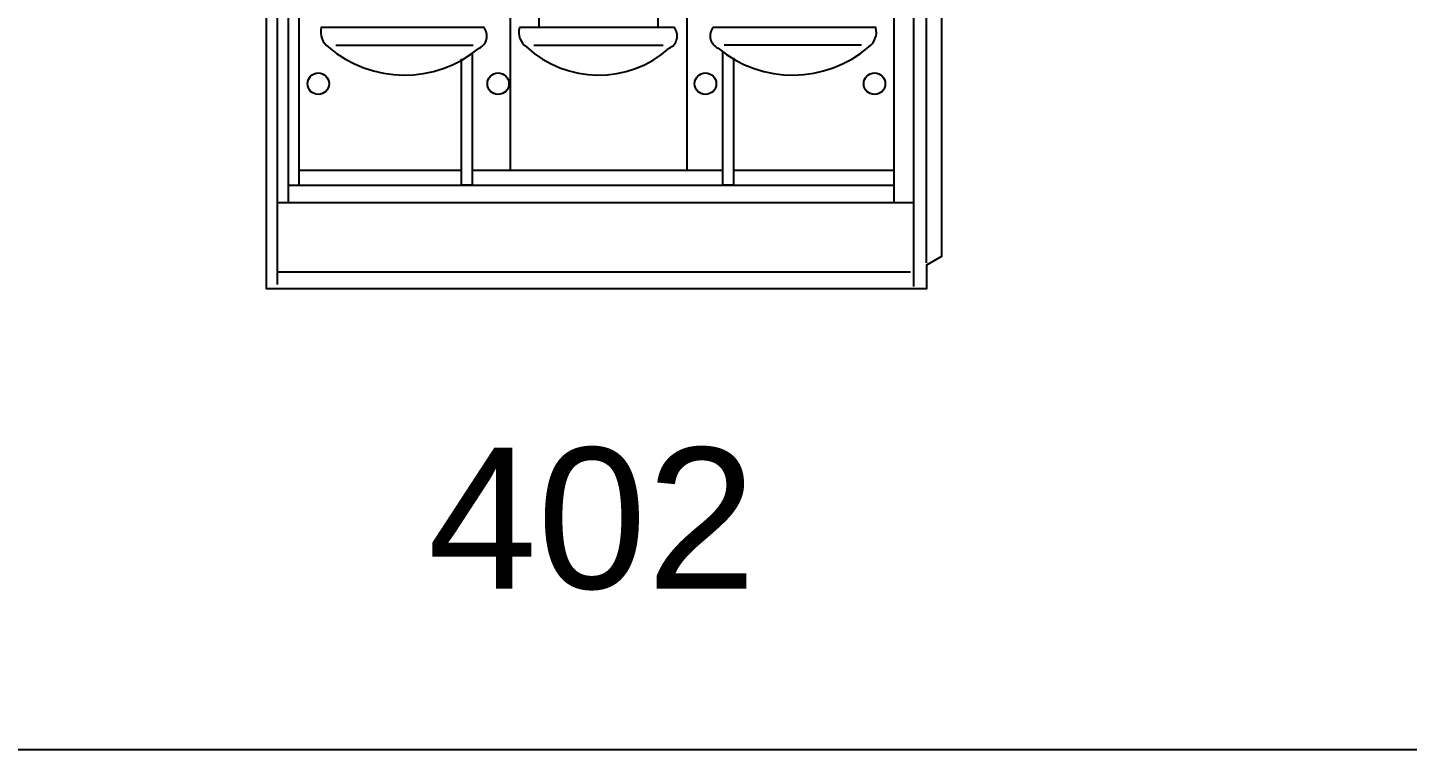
# Model space of a CAD drawing. Header units: inches. Extents: x 242965 to 445791, y 236206 to 423703.
# Drawn here: x 318298 to 321163, y 244990 to 246488 of the extents above; entities that cross this region are included whole.
import ezdxf

# ---------------------------------------------------------------- set-up
doc = ezdxf.new("R2010")
doc.units = ezdxf.units.IN
doc.header["$MEASUREMENT"] = 0
doc.layers.add('2', color=181, linetype='Continuous', lineweight=20)
doc.layers.add('HATCH', color=8, linetype='Continuous')
doc.layers.add('wc', color=144, linetype='Continuous')
doc.styles.add('Vni-Helve', font='')
doc.styles.get('Vni-Helve').set_extended_font_data('VNI-Helve')

# ---------------------------------------------------------------- blocks, each defined once
blk = doc.blocks.new('402')
at = {"layer": 'HATCH', "linetype": 'Continuous'}
blk.add_lwpolyline([(230.9, 2239.7), (230.9, 2208.4), (716.4, 2164.9), (716.4, 67.2), (685, 49.3), (685, 0), (-685, 0), (-685, 2168.1), (-221.9, 2212.9), (-221.9, 2239.7)], close=True, dxfattribs=at)
at = {"layer": 'wc', "color": 7, "linetype": 'ByBlock'}
blk.add_lwpolyline([(230.9, 2239.7), (230.9, 2208.4), (716.4, 2164.9), (716.4, 67.2), (685, 49.3), (685, 0), (-685, 0), (-685, 2168.1), (-221.9, 2212.9), (-221.9, 2239.7)], close=True, dxfattribs=at)
at = {"layer": 'wc', "linetype": 'ByBlock'}
for points in [[(716.4, 2065), (716.4, 67.2), (685, 49.3), (685, 0), (-685, 0), (-685, 2168.1), (-221.9, 2212.9)], [(-662.6, 2168.1), (-662.6, 9)], [(658.1, 2169.9), (658.1, 4.5)], [(685, 53.8), (685, 2096.4)], [(127.8, 812.8), (127.8, 542), (-118.8, 542), (-118.8, 812.8)], [(-257.8, 489.7), (-257.8, 215), (-280.2, 215), (-280.2, 476.9)], [(284.7, 479.2), (284.7, 215), (262.3, 215), (262.3, 492.5)], [(-640.2, 215), (617.7, 215)], [(-662.6, 179.2), (658.1, 179.2)], [(-662.6, 35.2), (652.2, 35.2)]]:
    blk.add_lwpolyline(points, dxfattribs=at)
at = {"layer": 'wc'}
for points in [[(-640.2, 2172.5), (-640.2, 179.2)], [(-617.7, 2174.1), (-617.7, 215)], [(617.7, 2173.2), (617.7, 179.2)], [(-178.8, 830.6), (-178.8, 246.4)], [(187.8, 830.6), (187.8, 246.4)], [(-541.1, 505.8), (-256.1, 505.8)], [(-129.8, 505.7), (138.7, 505.7)], [(550.1, 505.8), (265.1, 505.8)], [(-617.7, 246.4), (-280.2, 246.4)], [(-257.8, 246.4), (262.3, 246.4)], [(284.7, 246.4), (617.7, 246.4)]]:
    blk.add_lwpolyline(points, dxfattribs=at)
at = {"layer": 'wc', "linetype": 'ByBlock'}
for points in [[(-556.7, 501.9), (-556.7, 501.9, 0.36407), (-243.6, 499.2), (-243.6, 499.2, 0.485441), (-233.3, 542.1), (-233.3, 542.1), (-571.2, 542.1), (-571.2, 542.1, 0.300801)], [(-159.9, 542, 0.300801), (-145.4, 501.9), (-145.4, 501.9, 0.384211), (151.3, 499.2), (151.3, 499.2, 0.485441), (161.6, 542), (161.6, 542)], [(242.3, 542.1, 0.485441), (252.5, 499.2), (252.5, 499.2, 0.36407), (565.7, 501.9), (565.7, 501.9, 0.300801), (580.2, 542.1), (580.2, 542.1)]]:
    blk.add_lwpolyline(points, format="xyb", close=True, dxfattribs=at)
for centre in [(-577.4, 425.6), (-204, 425.6), (226.4, 425.6), (577.4, 425.6)]:
    blk.add_circle(centre, 22.4, dxfattribs=at)

msp = doc.modelspace()

# ---------------------------------------------------------------- linework, layer by layer
at = {"layer": 'wc', "color": 3}
msp.add_lwpolyline([(315433.28, 244989.603), (321283.543, 244989.603), (321283.543, 249308.954), (315433.28, 249308.954)], close=True, dxfattribs=at)

# ---------------------------------------------------------------- block references
at = {"layer": 'wc'}
msp.add_blockref('402', (319478.802, 245945.664), dxfattribs=at)

# ---------------------------------------------------------------- texts
at = {"layer": '2', "color": 4, "style": 'Vni-Helve'}
msp.add_text('402', height=292.5, dxfattribs=at).set_placement((319128.657, 245323.29))

doc.saveas('drawing.dxf')
